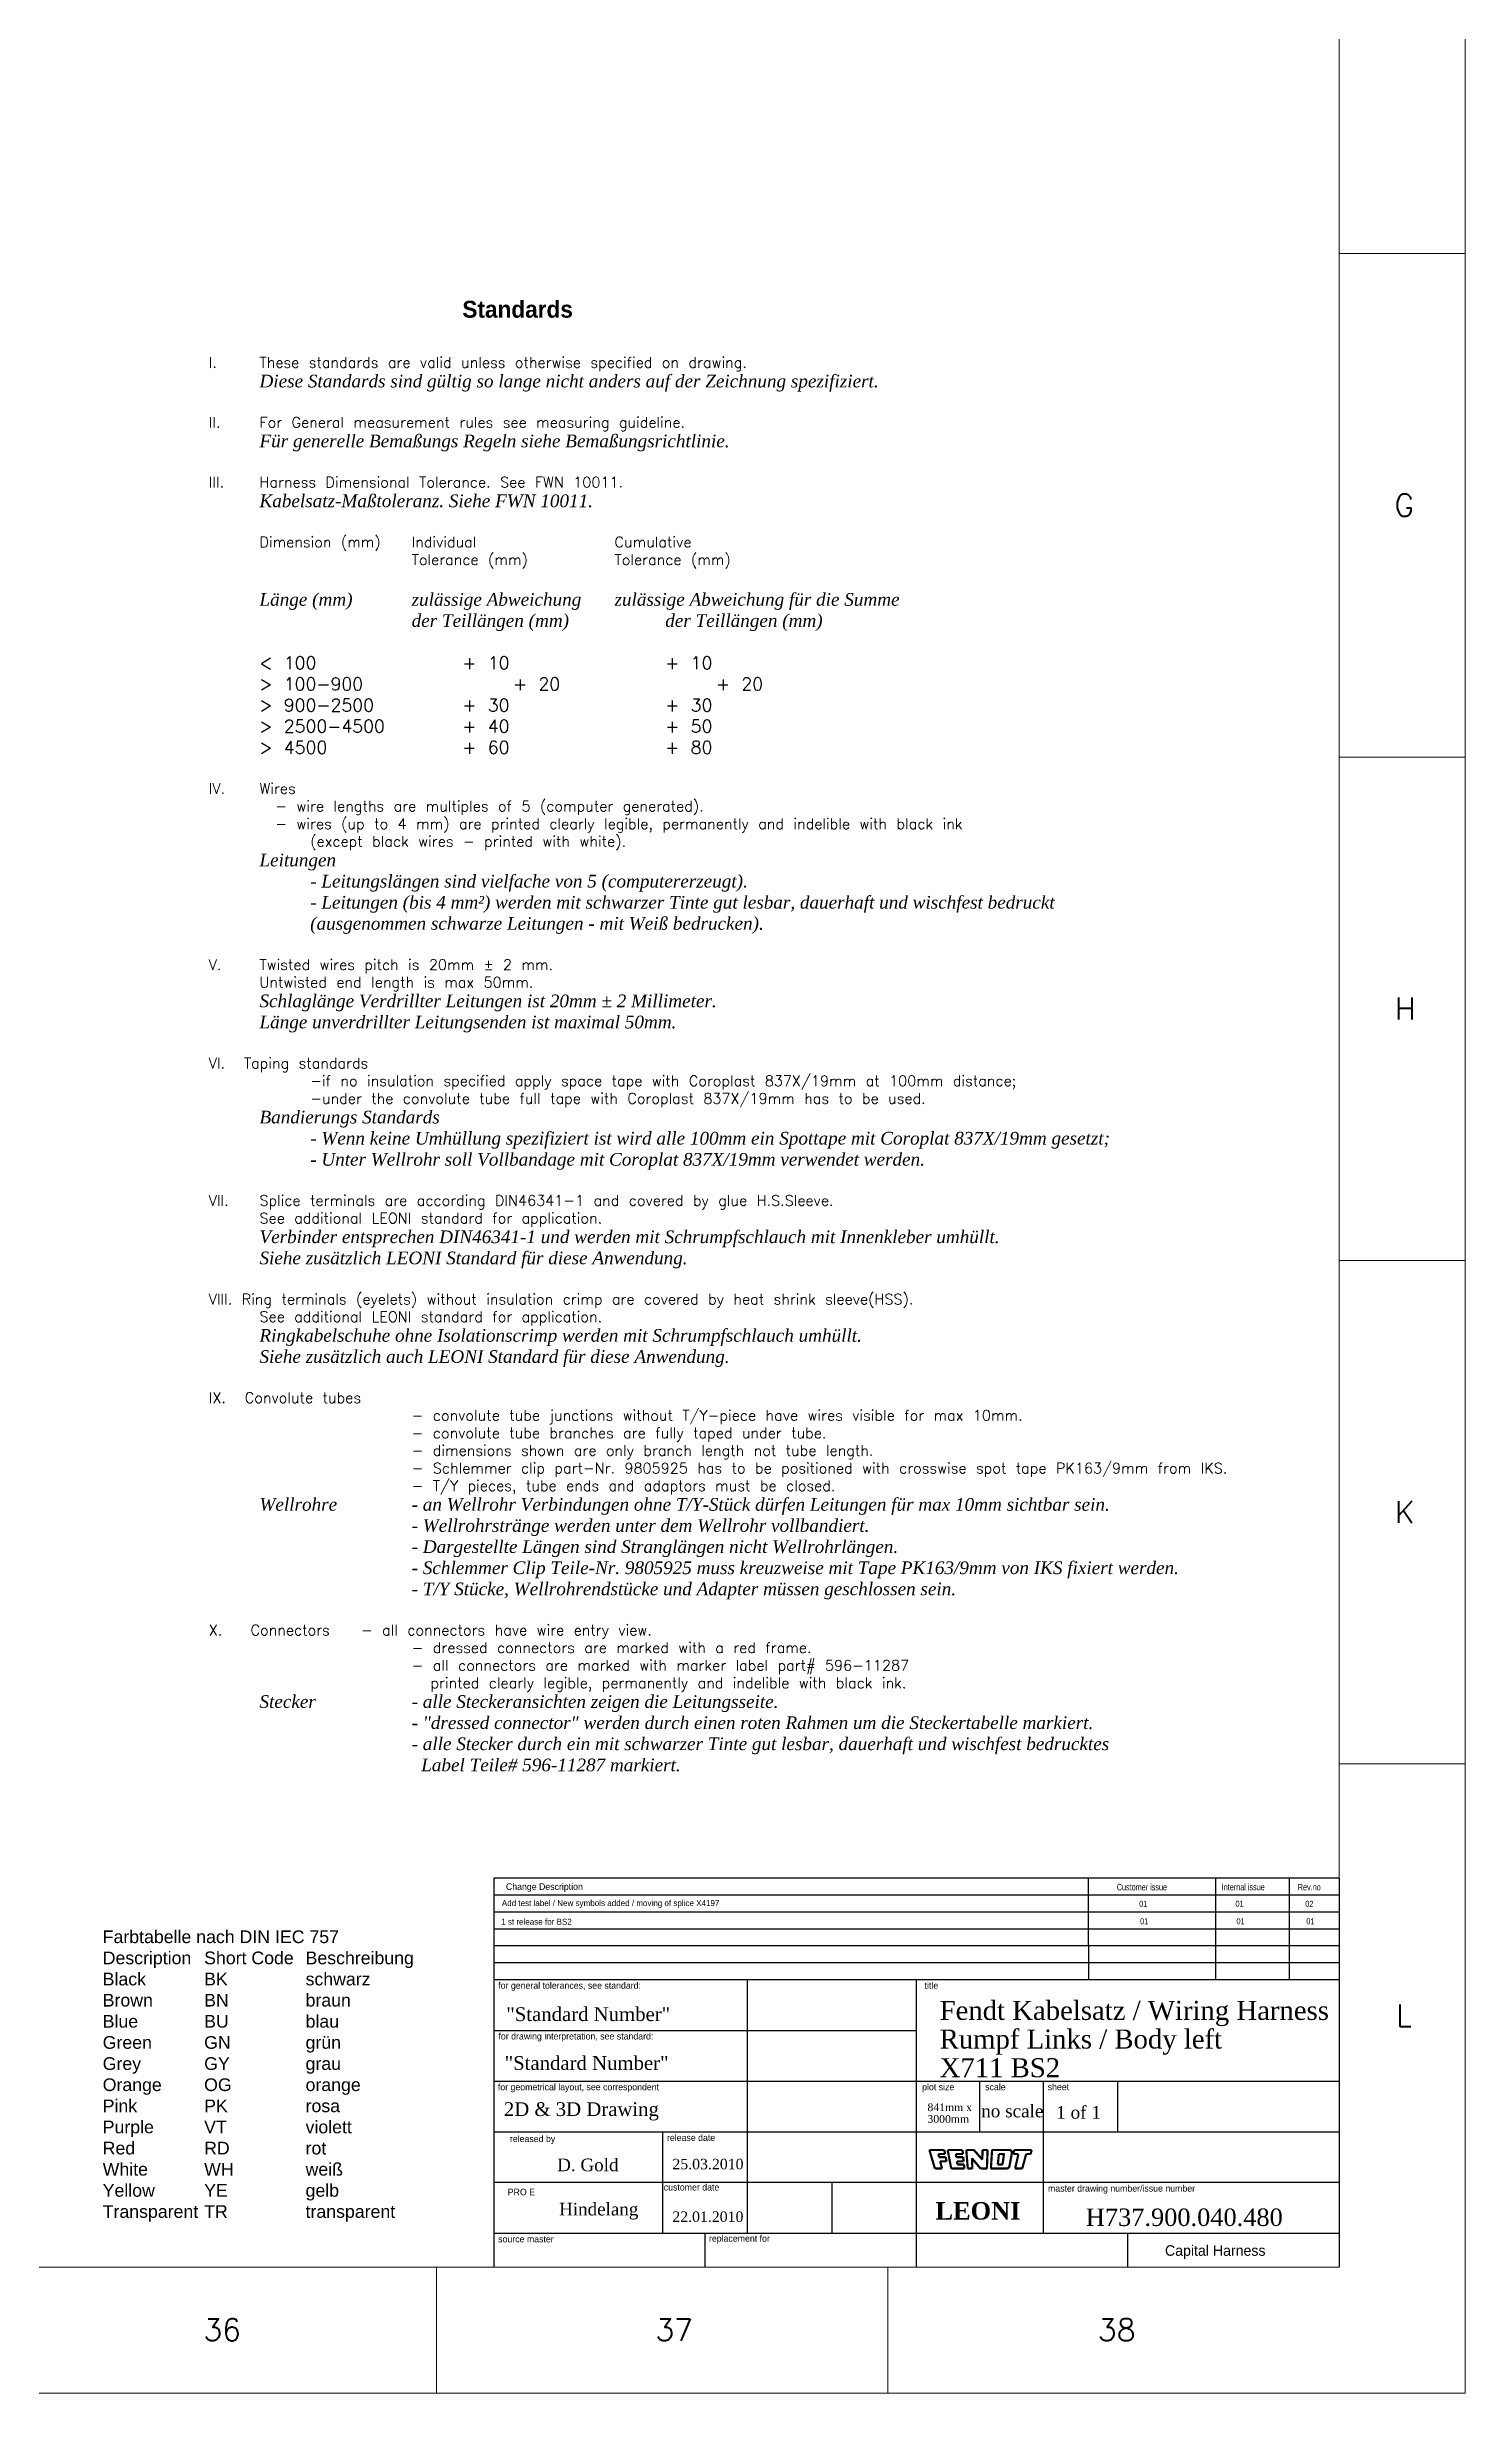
# Model space of a CAD drawing. Header units: millimetres. Extents: x -1 to 4489, y 0 to 1364.
# Drawn here: x 4123 to 4489, y 0 to 605 of the extents above; entities that cross this region are included whole.
import ezdxf

# ---------------------------------------------------------------- set-up
doc = ezdxf.new("R2010")
doc.units = ezdxf.units.MM
doc.layers.add('Drawingheader + Standards', color=7, linetype='Continuous')
doc.styles.add('DEFAULT', font='simplex.shx', dxfattribs={"bigfont": 'bigfont'})
doc.linetypes.add('PVC_SLEEVE', pattern='A,0.4,-0.2,["X",Standard,S=0.3,R=0,X=-0.1,Y=-0.15],-0.2', length=0.8)

# ---------------------------------------------------------------- blocks, each defined once
blk = doc.blocks.new('A$C3A5F145B')
at = {"color": 7, "linetype": 'Continuous', "const_width": 0.566}
for points in [[(1.69, 0.28), (0.27, 5.08)], [(0.27, 5.08), (4.09, 5.08)], [(3.52, 0.28), (1.69, 0.28)], [(4.32, 4.02), (2.58, 4.02)], [(2.58, 4.02), (2.78, 3.22)], [(2.78, 3.22), (4.49, 3.22)], [(4.71, 2.15), (3.05, 2.15)], [(3.05, 2.15), (3.52, 0.28)], [(4.09, 5.08), (4.32, 4.02)], [(4.49, 3.22), (4.71, 2.15)], [(5.9, 0.28), (4.98, 5.08)], [(4.98, 5.08), (8.8, 5.08)], [(9.31, 0.28), (5.9, 0.28)], [(8.92, 4.02), (7.09, 4.02)], [(7.09, 4.02), (7.21, 3.22)], [(7.21, 3.22), (9, 3.22)], [(9.11, 2.15), (7.37, 2.15)], [(7.37, 2.15), (7.49, 1.35)], [(7.49, 1.35), (9.2, 1.35)], [(8.8, 5.08), (8.92, 4.02)], [(9, 3.22), (9.11, 2.15)], [(9.2, 1.35), (9.31, 0.28)], [(10.18, 0.28), (9.78, 5.08)], [(9.78, 5.08), (11.74, 5.08)], [(11.37, 0.28), (10.18, 0.28)], [(13.47, 0.28), (11.23, 2.95)], [(11.23, 2.95), (11.37, 0.28)], [(11.74, 5.08), (13.93, 2.59)], [(15.1, 0.28), (13.47, 0.28)], [(13.93, 2.59), (13.96, 5.08)], [(13.96, 5.08), (15.29, 5.08)], [(15.29, 5.08), (15.1, 0.28)], [(20.07, 0.28), (16.05, 0.28)], [(16.13, 0.28), (16.44, 5.08)], [(16.36, 5.08), (20.84, 5.08)], [(17.91, 1.35), (18.2, 4.02)], [(18.94, 1.35), (17.91, 1.35)], [(18.2, 4.02), (19.25, 4.02)], [(19.47, 3.76), (19.16, 1.54)], [(19.25, 4.02), (19.25, 4.02), (19.26, 4.02), (19.27, 4.02), (19.27, 4.01), (19.28, 4.01), (19.28, 4.01), (19.29, 4.01), (19.3, 4.01), (19.3, 4.01), (19.31, 4.01), (19.31, 4.01), (19.32, 4), (19.33, 4), (19.33, 4), (19.34, 4), (19.34, 3.99), (19.35, 3.99), (19.36, 3.99), (19.36, 3.98), (19.37, 3.98), (19.37, 3.98), (19.38, 3.97), (19.38, 3.97), (19.39, 3.97), (19.39, 3.96), (19.4, 3.96), (19.4, 3.95), (19.41, 3.95), (19.41, 3.94), (19.41, 3.94), (19.42, 3.94), (19.42, 3.93), (19.43, 3.93), (19.43, 3.92), (19.43, 3.91), (19.44, 3.91), (19.44, 3.9), (19.44, 3.9), (19.45, 3.89), (19.45, 3.89), (19.45, 3.88), (19.45, 3.88), (19.46, 3.87), (19.46, 3.86), (19.46, 3.86), (19.46, 3.85), (19.46, 3.85), (19.46, 3.84), (19.47, 3.83), (19.47, 3.83), (19.47, 3.82), (19.47, 3.81), (19.47, 3.81), (19.47, 3.8), (19.47, 3.8), (19.47, 3.79), (19.47, 3.78), (19.47, 3.78), (19.47, 3.77), (19.47, 3.76)], [(20.94, 1.01), (20.94, 0.99), (20.93, 0.97), (20.93, 0.95), (20.92, 0.92), (20.92, 0.9), (20.91, 0.88), (20.9, 0.86), (20.89, 0.84), (20.88, 0.82), (20.87, 0.8), (20.86, 0.78), (20.85, 0.76), (20.84, 0.74), (20.83, 0.72), (20.82, 0.7), (20.81, 0.68), (20.8, 0.66), (20.78, 0.64), (20.77, 0.63), (20.76, 0.61), (20.74, 0.59), (20.73, 0.57), (20.71, 0.56), (20.69, 0.54), (20.68, 0.53), (20.66, 0.51), (20.65, 0.5), (20.63, 0.48), (20.61, 0.47), (20.59, 0.45), (20.57, 0.44), (20.56, 0.43), (20.54, 0.42), (20.52, 0.41), (20.5, 0.39), (20.48, 0.38), (20.46, 0.37), (20.44, 0.36), (20.42, 0.35), (20.4, 0.35), (20.38, 0.34), (20.35, 0.33), (20.33, 0.32), (20.31, 0.32), (20.29, 0.31), (20.27, 0.31), (20.25, 0.3), (20.22, 0.3), (20.2, 0.29), (20.18, 0.29), (20.16, 0.29), (20.14, 0.29), (20.11, 0.28), (20.09, 0.28), (20.07, 0.28)], [(20.84, 5.08), (20.86, 5.08), (20.88, 5.08), (20.9, 5.08), (20.92, 5.08), (20.94, 5.08), (20.96, 5.07), (20.98, 5.07), (21, 5.06), (21.02, 5.06), (21.04, 5.05), (21.06, 5.05), (21.08, 5.04), (21.1, 5.03), (21.12, 5.02), (21.14, 5.02), (21.16, 5.01), (21.18, 5), (21.2, 4.99), (21.21, 4.98), (21.23, 4.97), (21.25, 4.95), (21.27, 4.94), (21.28, 4.93), (21.3, 4.92), (21.31, 4.9), (21.33, 4.89), (21.34, 4.87), (21.36, 4.86), (21.37, 4.84), (21.39, 4.83), (21.4, 4.81), (21.41, 4.79), (21.42, 4.78), (21.44, 4.76), (21.45, 4.74), (21.46, 4.72), (21.47, 4.71), (21.48, 4.69), (21.49, 4.67), (21.49, 4.65), (21.5, 4.63), (21.51, 4.61), (21.52, 4.59), (21.52, 4.57), (21.53, 4.55), (21.53, 4.53), (21.54, 4.51), (21.54, 4.49), (21.54, 4.47), (21.55, 4.45), (21.55, 4.43), (21.55, 4.41), (21.55, 4.39), (21.55, 4.37), (21.55, 4.35), (21.55, 4.33), (21.55, 4.3), (21.54, 4.28), (21.54, 4.26), (21.54, 4.24)], [(21.54, 4.24), (20.94, 1.01)], [(21.93, 4.02), (22.14, 5.08)], [(23.23, 4.02), (21.93, 4.02)], [(22.14, 5.08), (26.67, 5.08)], [(22.39, 0.28), (23.23, 4.02)], [(24.22, 0.28), (22.39, 0.28)], [(25.23, 4.02), (24.22, 0.28)], [(26.36, 4.02), (25.23, 4.02)], [(26.67, 5.08), (26.36, 4.02)]]:
    blk.add_lwpolyline(points, dxfattribs=at)
blk.add_lwpolyline([(18.94, 1.35, 0.374422), (19.16, 1.54)], format="xyb", dxfattribs=at)
blk = doc.blocks.new('Rahmen')
at = {"layer": 'Drawingheader + Standards', "color": 0, "linetype": 'Continuous', "lineweight": 0}
for p, q in [((-2897.74, 743.92), (-2897.74, -619.43)), ((-2930.18, -586.95), (-2930.18, 711.56)), ((-2930.16, -67.6), (-2897.74, -67.6)), ((-2930.16, -197.45), (-2897.74, -197.45)), ((-2930.16, -327.3), (-2897.74, -327.3)), ((-2930.16, -457.15), (-2897.74, -457.15)), ((-7353.97, -586.95), (-2930.18, -586.95)), ((-3163.01, -619.37), (-3163.01, -586.95)), ((-3046.6, -586.95), (-3046.6, -619.37)), ((-7386.39, -619.37), (-2897.74, -619.43))]:
    blk.add_line(p, q, dxfattribs=at)
at = {"layer": 'Drawingheader + Standards', "color": 7, "linetype": 'ByBlock'}
for p, q in [((-2930.19, -486.66), (-3148.19, -486.66)), ((-3148.18, -486.66), (-3148.18, -586.95)), ((-2994.81, -491.02), (-2994.81, -486.66)), ((-2962.04, -491.02), (-2962.04, -486.66)), ((-2943.03, -491.02), (-2943.03, -486.66)), ((-2930.19, -491.02), (-3148.19, -491.02)), ((-2930.18, -495.38), (-3148.18, -495.38)), ((-2994.81, -495.38), (-2994.81, -491.02)), ((-2994.81, -499.74), (-2994.81, -495.38)), ((-2962.04, -495.38), (-2962.04, -491.02)), ((-2962.04, -499.74), (-2962.04, -495.38)), ((-2943.03, -495.38), (-2943.03, -491.02)), ((-2943.03, -499.74), (-2943.03, -495.38)), ((-2930.18, -499.74), (-3148.18, -499.74)), ((-2994.81, -504.1), (-2994.81, -499.74)), ((-2962.04, -504.1), (-2962.04, -499.74)), ((-2943.03, -504.1), (-2943.03, -499.74)), ((-2930.18, -504.11), (-3148.18, -504.11)), ((-2994.8, -508.47), (-2994.8, -504.11)), ((-2962.04, -508.47), (-2962.04, -504.11)), ((-2943.03, -508.47), (-2943.03, -504.11)), ((-2930.18, -508.47), (-3148.18, -508.47)), ((-2930.18, -512.83), (-3148.18, -512.83)), ((-3082.78, -578.23), (-3082.78, -512.83)), ((-3039.18, -586.95), (-3039.18, -512.83)), ((-2994.8, -512.83), (-2994.8, -508.47)), ((-2962.04, -512.83), (-2962.04, -508.47)), ((-2943.03, -512.83), (-2943.03, -508.47)), ((-3148.18, -525.91), (-3039.18, -525.91)), ((-3148.18, -538.99), (-2930.18, -538.99)), ((-3022.83, -552.07), (-3022.83, -538.99)), ((-3006.48, -565.15), (-3006.48, -538.99)), ((-2987.41, -538.99), (-2987.41, -552.07)), ((-3148.18, -552.07), (-2930.18, -552.07)), ((-3104.58, -578.23), (-3104.58, -552.07)), ((-3006.48, -565.15), (-3148.18, -565.15)), ((-3060.98, -578.23), (-3060.98, -565.15)), ((-2930.18, -565.15), (-3006.48, -565.15)), ((-3006.48, -578.23), (-3006.48, -565.15)), ((-2930.18, -578.23), (-3148.18, -578.23)), ((-3093.68, -586.95), (-3093.68, -578.23)), ((-2984.68, -586.95), (-2984.68, -578.23))]:
    blk.add_line(p, q, dxfattribs=at)
at = {"layer": 'Drawingheader + Standards', "color": 7, "linetype": 'Continuous'}
blk.add_line((-2930.19, -486.66), (-2930.18, -586.95), dxfattribs=at)
blk.add_line((-2930.19, -486.66), (-2930.18, -586.95), dxfattribs=at)
at = {"layer": 'Drawingheader + Standards'}
blk.add_blockref('A$C3A5F145B', (-3036.15, -561.8), dxfattribs=at)
at = {"layer": 'Drawingheader + Standards', "color": 0, "linetype": 'Continuous', "lineweight": 0, "style": 'DEFAULT'}
for s, height, p in [('G', 5.67, (-2915.98, -135.31)), ('H', 5.67, (-2915.84, -265.16)), ('K', 5.67, (-2915.84, -395.01)), ('L', 5.67, (-2915.57, -524.86)), ('36', 5.674, (-3223.11, -605.93)), ('37', 5.674, (-3106.56, -605.93)), ('38', 5.674, (-2992.44, -605.93))]:
    blk.add_text(s, height=height, dxfattribs=at).set_placement(p)
at = {"layer": 'Drawingheader + Standards', "color": 30, "linetype": 'ByBlock', "lineweight": 0}
blk.add_text('Change Description', height=1.6895, dxfattribs=at).set_placement((-3145.09, -489.64))
at = {"layer": 'Drawingheader + Standards', "color": 30, "linetype": 'ByBlock', "lineweight": 0, "width": 0.8}
for s, height, p in [('Customer issue', 1.6895, (-2987.56, -489.77)), ('Internal issue', 1.6895, (-2960.49, -489.75)), ('Rev.no', 1.69, (-2940.87, -489.78))]:
    blk.add_text(s, height=height, dxfattribs=at).set_placement(p)
at = {"layer": 'Drawingheader + Standards', "color": 7, "linetype": 'ByBlock', "lineweight": 0}
for s, height, p in [('for general tolerances, see standard:', 1.6895, (-3147.06, -515.15)), ('title', 1.69, (-3037.11, -515.15)), ('for drawing interpretation, see standard:', 1.6895, (-3147, -528.23)), ('for geometrical layout, see correspondent', 1.6895, (-3147.16, -541.33)), ('plot size', 1.69, (-3037.75, -541.31)), ('scale', 1.69, (-3021.49, -541.31)), ('sheet', 1.69, (-3005.38, -541.31)), ('released by', 1.6895, (-3144.06, -554.69)), ('release date', 1.6895, (-3103.55, -554.39)), ('PRO E', 1.69, (-3144.61, -568.41)), ('customer date', 1.6895, (-3104.37, -567.18)), ('master drawing number/issue number', 1.6895, (-3005.29, -567.47)), ('source master', 1.6895, (-3147.08, -580.55)), ('replacement for', 1.6895, (-3092.72, -580.38)), ('Capital Harness', 2.725, (-2975.12, -584.02))]:
    blk.add_text(s, height=height, dxfattribs=at).set_placement(p)
at = {"layer": 'Drawingheader + Standards', "color": 251, "linetype": 'ByBlock', "attachment_point": 7, "style": 'DEFAULT'}
for s, insert, char_height, line_spacing_factor in [('{\\fTimes New Roman|b0|i0|c0|p18;"Standard Number"}', (-3144.99, -523.52), 3.5425, 0.903614), ('{\\fTimes New Roman|b0|i0|c0|p18;"Standard Number"}', (-3145.41, -536.12), 3.5425, 0.903614), ('{\\fTimes New Roman|b0|i0|c0|p18;2D & 3D Drawing}', (-3145.61, -549.13), 3.5425, 0.903614), ('{\\fTimes New Roman|b0|i0|c0|p18;841mm x \\P3000mm}', (-3036.38, -549.75), 2, 0.903613), ('{\\fTimes New Roman|b0|i0|c0|p18;no scale}', (-3022.52, -548.36), 3.27, 0.903613), ('{\\fTimes New Roman|b0|i0|c0|p18;1 of 1}', (-3003.17, -548.71), 3.27, 0.903613), ('{\\fTimes New Roman|b1|i0|c0|p18;\\C5;LEONI}', (-3034.31, -574.74), 4.5, 0.903614)]:
    blk.add_mtext(s, dxfattribs=dict(at, insert=insert, char_height=char_height, line_spacing_factor=line_spacing_factor))

msp = doc.modelspace()

# ---------------------------------------------------------------- block references
msp.add_blockref('Rahmen', (7386.39, 619.37))

# ---------------------------------------------------------------- texts
at = {"layer": 'Drawingheader + Standards', "linetype": 'ByBlock', "lineweight": 0}
for s, p in [('Add test label / New symbols added / moving of splice X4197', (4240.25, 125.55)), ('1 st release for BS2', (4240.08, 120.74))]:
    msp.add_text(s, height=1.55, dxfattribs=at).set_placement(p)
at = {"layer": 'Drawingheader + Standards', "linetype": 'ByBlock', "lineweight": 0, "width": 0.8}
for s, p in [('01', (4404.61, 125.35)), ('01', (4404.86, 120.86)), ('01', (4429.44, 125.38)), ('01', (4429.7, 120.88)), ('02', (4447.44, 125.35)), ('01', (4447.7, 120.86))]:
    msp.add_text(s, height=1.55, dxfattribs=at).set_placement(p)
at = {"layer": 'Drawingheader + Standards', "color": 0, "linetype": 'PVC_SLEEVE', "char_height": 3.27, "attachment_point": 1}
for s, insert, width in [('{\\fTxt|b1|i0|c0|p2;\\H1.333x;\\C5;^I^I^I^I^IStandards\\P\\Ftxt.shx|c0;\\P\\H0.6251x;I.^IThese standards are valid unless otherwise specified on drawing.\\P\\H1.2x;^I\\fTimes New Roman|b0|i1|c0|p18;Diese Standards sind gültig so lange nicht anders auf der Zeichnung spezifiziert.\\Ftxt.shx|c0;\\P\\P\\H0.8333x;II.^IFor General measurement rules see measuring guideline.\\P\\H1.2x;^I\\fTimes New Roman|b0|i1|c0|p18;Für generelle Bemaßungs Regeln siehe Bemaßungsrichtlinie.\\Ftxt.shx|c0;\\P\\P\\H0.8333x;III.^IHarness Dimensional Tolerance. See FWN 10011.\\P\\H1.2x;^I\\fTimes New Roman|b0|i1|c0|p18;Kabelsatz-Maßtoleranz. Siehe FWN 10011.\\Ftxt.shx|c0;\\P\\P\\H0.8333x;^I\\Ftxt.shx|c1;Dimension (mm)^IIndividual \\Ftxt.shx|c0;^I^I^I\\Ftxt.shx|c1;Cumulativ\\Ftxt.shx|c0;e\\P^I^I^I^I\\Ftxt.shx|c1;Tolerance (mm)\\Ftxt.shx|c0;^I^I\\Ftxt.shx|c1;Tolerance (mm)\\P\\Ftxt.shx|c0;\\H1.2x;^I^I^I^I^I\\Ftxt.shx|c1;^I\\P\\Ftxt.shx|c0;^I\\fTimes New Roman|b0|i1|c0|p18;Länge (mm)^I^Izulässige Abweichung^Izulässige Abweichung für die Summe\\P^I^I^I^Ider Teillängen (mm)^I ^Ider Teillängen (mm)\\Ftxt.shx|c0;\\P^I\\P^I< 100^I^I^I+ 10^I^I^I^I+ 10\\P^I> 100-900^I^I^I+ 20^I^I^I^I+ 20\\P^I> 900-2500^I^I+ 30^I^I^I^I+ 30\\P^I> 2500-4500^I^I+ 40^I^I^I^I+ 50\\P^I> 4500^I^I^I+ 60^I^I^I^I+ 80\\P\\P\\H0.8333x;IV.^IWires\\P\\pi17.113,l0.0363333;- wire lengths are multiples of 5 (computer generated).\\P\\pi0,l17.1494;- wires (up to 4 mm) are printed clearly legible, permanently and indelible with black ink \\P^I(except black wires - printed with white).\\P\\pl0;\\H1.2x;^I\\fTimes New Roman|b0|i1|c0|p18;Leitungen\\P\\pi17.113,l0.0363333;^I- Leitungslängen sind vielfache von 5 (computererzeugt).\\P\\pi0,l17.1494;^I- Leitungen (bis 4 mm²) werden mit schwarzer Tinte gut lesbar, dauerhaft und wischfest bedruckt \\P^I(ausgenommen schwarze Leitungen - mit Weiß bedrucken).\\Ftxt.shx|c0;\\P\\pl0;\\P\\H0.8333x;V.^ITwisted wires pitch is 20mm ± 2 mm.\\P^IUntwisted end length is max 50mm.\\P\\H1.2x;^I\\fTimes New Roman|b0|i1|c0|p18;Schlaglänge Verdrillter Leitungen ist 20mm ± 2 Millimeter.\\P^ILänge unverdrillter Leitungsenden ist maximal 50mm.\\Ftxt.shx|c0;\\P\\P\\H0.8333x;VI.  Taping standards\\P^I^I-if no insulation specified apply space tape with Coroplast 837X/19mm at 100mm distance;\\P^I^I-under the convolute tube full tape with Coroplast 837X/19mm has to be used.\\P\\H1.2x;^I\\fTimes New Roman|b0|i1|c0|p18;Bandierungs Standards\\P^I^I- Wenn keine Umhüllung spezifiziert ist wird alle 100mm ein Spottape mit Coroplat 837X/19mm gesetzt; \\P^I^I- Unter Wellrohr soll Vollbandage mit Coroplat 837X/19mm verwendet werden.\\P\\Ftxt.shx|c0;\\P\\H0.8333x;VII.^ISplice terminals are according DIN46341-1 and covered by glue H.S.Sleeve. \\P^ISee additional LEONI standard for application.\\P\\fTimes New Roman|b0|i1|c0|p18;\\H1.2x;^IVerbinder entsprechen DIN46341-1 und werden mit Schrumpfschlauch mit Innenkleber umhüllt. \\P^ISiehe zusätzlich LEONI Standard für diese Anwendung.\\Ftxt.shx|c0;\\P\\pi-17.0525,l17.0525;\\P\\pi0,l0;\\H0.8333x;VIII. Ring terminals (eyelets) without insulation crimp are covered by heat shrink sleeve(HSS). \\P^ISee additional LEONI standard for application.\\P\\fTimes New Roman|b0|i1|c0|p18;\\H1.2x;^IRingkabelschuhe ohne Isolationscrimp werden mit Schrumpfschlauch umhüllt. \\P^ISiehe zusätzlich auch LEONI Standard für diese Anwendung.\\Ftxt.shx|c0;\\P\\P\\H0.8333x;IX.  Convolute tubes \\P^I^I^I^I- convolute tube junctions without T/Y-piece have wires visible for max 10mm.\\P^I^I^I^I- convolute tube branches are fully taped under tube.\\P^I^I^I^I- dimensions shown are only branch length not tube length.\\P^I^I^I^I- Schlemmer clip part-Nr. 9805925 has to be positioned with crosswise spot tape PK163/9mm from IKS.\\P^I^I^I^I- T/Y pieces, tube ends and adaptors must be closed.\\P\\fTimes New Roman|b0|i1|c0|p18;\\H1.2x;^IWellrohre^I ^I- an Wellrohr Verbindungen ohne T/Y-Stück dürfen Leitungen für max 10mm sichtbar sein.\\P^I^I^I^I- Wellrohrstränge werden unter dem Wellrohr vollbandiert.\\P^I^I^I^I- Dargestellte Längen sind Stranglängen nicht Wellrohrlängen.\\P\\pl38.586;^I^I- Schlemmer Clip Teile-Nr. 9805925 muss kreuzweise mit Tape PK163/9mm von IKS fixiert werden.\\P^I^I- T/Y Stücke, Wellrohrendstücke und Adapter müssen geschlossen sein.\\Ftxt.shx|c0;\\P\\pl0;\\P\\H0.8333x;X.   Connectors ^I- all connectors have wire entry view.\\P\\pi12.862,l25.724;^I^I- dressed connectors are marked with a red frame.\\P\\pi0,l0;^I^I^I^I- all connectors are marked with marker label part# 596-11287\\P^I^I^I^I  printed clearly legible, permanently and indelible with black ink.\\P\\fTimes New Roman|b0|i1|c0|p18;\\H1.2x;^IStecker ^I^I- alle Steckeransichten zeigen die Leitungsseite.\\P\\pi12.862,l25.724;^I^I- "dressed connector" werden durch einen roten Rahmen um die Steckertabelle markiert.\\P\\pi0,l0;^I^I^I^I- alle Stecker durch ein mit schwarzer Tinte gut lesbar, dauerhaft und wischfest bedrucktes\\P^I^I^I^I  Label Teile# 596-11287 markiert.}', (4164.67, 539.6), 289.9884), ('{\\fArial|b0|i0|c0|p34;Farbtabelle nach DIN IEC 757\\PDescription^IShort Code^IBeschreibung\\PBlack ^I^IBK ^I^Ischwarz \\PBrown ^IBN ^I^Ibraun \\PBlue ^I^IBU ^I^Iblau \\PGreen ^IGN ^I^Igrün \\PGrey ^I^IGY ^I^Igrau \\POrange ^IOG ^I^Iorange \\PPink ^I^IPK ^I^Irosa \\PPurple ^IVT ^I^Iviolett \\PRed ^I^IRD ^I^Irot \\PWhite ^I^IWH ^I^Iweiß \\PYellow ^IYE ^I^Igelb \\PTransparent ^ITR ^I^Itransparent}', (4137.32, 119.27), 92.0687)]:
    msp.add_mtext(s, dxfattribs=dict(at, insert=insert, width=width))
at = {"layer": 'Drawingheader + Standards', "color": 251, "linetype": 'ByBlock', "attachment_point": 7, "style": 'DEFAULT'}
for s, insert, char_height, line_spacing_factor in [('{\\fTimes New Roman|b0|i0|c0|p18;\\C256;Fendt Kabelsatz / Wiring Harness\\PRumpf Links / Body left\\PX711 BS2}', (4353.15, 81.34), 4.905, 0.903614), ('{\\fTimes New Roman|b0|i0|c0|p18;D. Gold}', (4254.52, 57.1), 3.25, 0.903614), ('{\\fTimes New Roman|b0|i0|c0|p18;\\H0.8308x;25.03.2010}', (4284.23, 57.6), 3.25, 0.903618), ('{\\fTimes New Roman|b0|i0|c0|p18;Hindelang}', (4255.01, 44.69), 3.25, 0.903614), ('{\\fTimes New Roman|b0|i0|c0|p18;\\H0.8308x;22.01.2010}', (4284.21, 44.03), 3.25, 0.903618), ('{\\fTimes New Roman|b0|i0|c0|p18;\\C106;H737.900.040.480}', (4390.86, 42.94), 4.5, 0.903613)]:
    msp.add_mtext(s, dxfattribs=dict(at, insert=insert, char_height=char_height, line_spacing_factor=line_spacing_factor))

doc.saveas('drawing.dxf')
